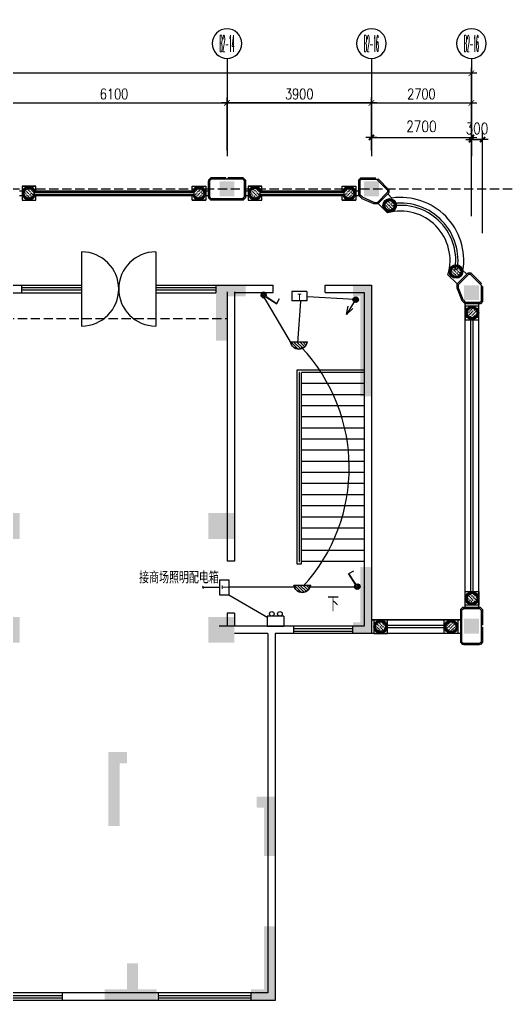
# Model space of a CAD drawing. Extents: x 3476 to 122276, y -94307 to -10307.
# Drawn here: x 89398 to 102569, y -79892 to -53423 of the extents above; entities that cross this region are included whole.
import ezdxf
from ezdxf.enums import TextEntityAlignment as Align

# ---------------------------------------------------------------- set-up
doc = ezdxf.new("R2010")
doc.units = 0
doc.header["$LTSCALE"] = 1000
doc.header["$MEASUREMENT"] = 0
doc.linetypes.add('DASH', pattern=[0.35, 0.25, -0.1])
doc.layers.get('0').update_dxf_attribs({"linetype": 'CONTINUOUS'})
doc.layers.get('DEFPOINTS').update_dxf_attribs({"linetype": 'CONTINUOUS'})
for name, color, linetype in [('1', 4, 'CONTINUOUS'), ('AXIS', 7, 'CONTINUOUS'), ('AXIS_TEXT', 7, 'CONTINUOUS'), ('COLUMN', 252, 'CONTINUOUS'), ('DJ', 4, 'CONTINUOUS'), ('KT', 7, 'CONTINUOUS'), ('STAIR', 7, 'CONTINUOUS'), ('WALL', 7, 'CONTINUOUS'), ('WINDOW', 7, 'CONTINUOUS'), ('WIRE', 1, 'CONTINUOUS'), ('文字', 7, 'CONTINUOUS'), ('柱', 252, 'CONTINUOUS')]:
    doc.layers.add(name, color=color, linetype=linetype)
doc.styles.add('COMPLEX', font='COMPLEX.shx', dxfattribs={"width": 0.8})
doc.styles.add('DIM_FONT', font='romanc.shx', dxfattribs={"width": 0.8})
doc.styles.add('HZ', font='SIMPLEX.shx', dxfattribs={"width": 0.75, "bigfont": 'hztxt.shx'})
doc.styles.add('HZTXT', font='txt.shx', dxfattribs={"width": 0.5, "bigfont": 'hztxt.shx'})
doc.dimstyles.new('NORMAL', dxfattribs={"dimtxt": 300, "dimasz": 1, "dimexe": 250, "dimexo": 300, "dimgap": 150, "dimtad": 1, "dimdec": 0, "dimdsep": 46, "dimtxsty": 'DIM_FONT', "dimblk": '_DIMX', "dimblk1": 'ARCHTICK', "dimblk2": 'ARCHTICK', "dimcen": 0.09, "dimdle": 200, "dimclrt": 7, "dimadec": 0, "dimazin": 0, "dimtfac": 1, "dimtdec": 0, "dimtix": 1, "dimtmove": 2, "dimatfit": 3, "dimldrblk": '_DIMX', "dimfxl": 0, "dimtolj": 1, "dimtzin": 0, "dimarcsym": 0})
doc.dimstyles.new('S100', dxfattribs={"dimtxt": 280, "dimasz": 150, "dimexe": 150, "dimexo": 150, "dimgap": 100, "dimtad": 1, "dimdec": 0, "dimzin": 0, "dimdsep": 46, "dimtxsty": 'DIM_FONT', "dimblk": '_DIMX', "dimblk1": 'ARCHTICK', "dimblk2": 'ARCHTICK', "dimsah": 1, "dimcen": 0.09, "dimdle": 150, "dimclrt": 7, "dimadec": 0, "dimazin": 0, "dimtfac": 1, "dimtdec": 0, "dimtix": 1, "dimtmove": 2, "dimatfit": 3, "dimldrblk": 'ARCHTICK', "dimfxl": 0, "dimtolj": 1, "dimtzin": 0, "dimarcsym": 0})

# ---------------------------------------------------------------- blocks, each defined once
blk = doc.blocks.new('_FZH')
blk.add_solid([(-0.5, -0.5), (0.5, -0.5), (-0.5, 0.5), (0.5, 0.5)])
blk = doc.blocks.new('_AXISO')
blk.add_circle((0, 0), 0.5)
at = {"layer": 'AXIS_TEXT', "style": 'COMPLEX', "width": 1.041667}
blk.add_attdef('A', text='', height=0.56, dxfattribs=at).set_placement((-0.25, -0.28), (0.25, -0.28), align=Align.FIT)
blk = doc.blocks.new('_ARCHTICK')
at = {"color": 0, "linetype": 'ByBlock', "const_width": 0.15}
blk.add_lwpolyline([(-0.5, -0.5), (0.5, 0.5)], dxfattribs=at)
blk = doc.blocks.new('*D854')
at = {"color": 0, "linetype": 'ByBlock'}
for p, q in [((63798, -76997), (63798, -74760)), ((101598, -76997), (101598, -74760)), ((101748, -74910), (63648, -74910))]:
    blk.add_line(p, q, dxfattribs=at)
at = {"layer": 'DEFPOINTS', "color": 0, "linetype": 'ByBlock'}
for p in [(63798, -74910), (63798, -77147), (101598, -77147)]:
    blk.add_point(p, dxfattribs=at)
at = {"color": 0, "linetype": 'ByBlock', "xscale": 150, "yscale": 150, "zscale": 150, "rotation": 180}
blk.add_blockref('_ARCHTICK', (63798, -74910), dxfattribs=at)
at = {"color": 0, "linetype": 'ByBlock', "xscale": 150, "yscale": 150, "zscale": 150}
blk.add_blockref('_ARCHTICK', (101598, -74910), dxfattribs=at)
at = {"color": 7, "linetype": 'ByBlock', "insert": (82698, -74670), "char_height": 280, "attachment_point": 5, "style": 'DIM_FONT'}
blk.add_mtext('\\A1;37800', dxfattribs=at)
blk = doc.blocks.new('_DIMX')
blk.add_line((-150, 0), (150, 0))
at = {"const_width": 50}
blk.add_lwpolyline([(-70, -70), (70, 70)], dxfattribs=at)
blk = doc.blocks.new('*D858')
at = {"color": 0, "linetype": 'ByBlock'}
for p, q in [((94998, -76997), (94998, -75560)), ((98898, -76997), (98898, -75560)), ((99048, -75710), (94848, -75710))]:
    blk.add_line(p, q, dxfattribs=at)
at = {"layer": 'DEFPOINTS', "color": 0, "linetype": 'ByBlock'}
for p in [(94998, -75710), (94998, -77147), (98898, -77147)]:
    blk.add_point(p, dxfattribs=at)
at = {"color": 0, "linetype": 'ByBlock', "xscale": 150, "yscale": 150, "zscale": 150}
for p, rotation in [((94998, -75710), 180.0000000000052), ((98898, -75710), 5.115907697472721e-12)]:
    blk.add_blockref('_ARCHTICK', p, dxfattribs=dict(at, rotation=rotation))
at = {"color": 7, "linetype": 'ByBlock', "insert": (96948, -75470), "char_height": 280, "attachment_point": 5, "style": 'DIM_FONT'}
blk.add_mtext('\\A1;3900', dxfattribs=at)
blk = doc.blocks.new('*D859')
at = {"color": 0, "linetype": 'ByBlock'}
for p, q in [((94998, -76997), (94998, -75560)), ((98898, -76997), (98898, -75560)), ((94848, -75710), (99048, -75710))]:
    blk.add_line(p, q, dxfattribs=at)
at = {"layer": 'DEFPOINTS', "color": 0, "linetype": 'ByBlock'}
for p in [(98898, -75710), (94998, -77147), (98898, -77147)]:
    blk.add_point(p, dxfattribs=at)
at = {"color": 0, "linetype": 'ByBlock', "xscale": 150, "yscale": 150, "zscale": 150, "rotation": 180}
blk.add_blockref('_ARCHTICK', (94998, -75710), dxfattribs=at)
at = {"color": 0, "linetype": 'ByBlock', "xscale": 150, "yscale": 150, "zscale": 150}
blk.add_blockref('_ARCHTICK', (98898, -75710), dxfattribs=at)
at = {"color": 7, "linetype": 'ByBlock', "insert": (96948, -75470), "char_height": 280, "attachment_point": 5, "style": 'DIM_FONT'}
blk.add_mtext('\\A1;3900', dxfattribs=at)
blk = doc.blocks.new('*D861')
at = {"color": 0, "linetype": 'ByBlock'}
for p, q in [((88898, -76997), (88898, -75560)), ((94998, -76997), (94998, -75560)), ((88748, -75710), (95148, -75710))]:
    blk.add_line(p, q, dxfattribs=at)
at = {"layer": 'DEFPOINTS', "color": 0, "linetype": 'ByBlock'}
for p in [(94998, -75710), (88898, -77147), (94998, -77147)]:
    blk.add_point(p, dxfattribs=at)
at = {"color": 0, "linetype": 'ByBlock', "xscale": 150, "yscale": 150, "zscale": 150, "rotation": 180}
blk.add_blockref('_ARCHTICK', (88898, -75710), dxfattribs=at)
at = {"color": 0, "linetype": 'ByBlock', "xscale": 150, "yscale": 150, "zscale": 150}
blk.add_blockref('_ARCHTICK', (94998, -75710), dxfattribs=at)
at = {"color": 7, "linetype": 'ByBlock', "insert": (91948, -75470), "char_height": 280, "attachment_point": 5, "style": 'DIM_FONT'}
blk.add_mtext('\\A1;6100', dxfattribs=at)
blk = doc.blocks.new('*D876')
at = {"color": 0, "linetype": 'ByBlock'}
for p, q in [((98898, -76997), (98898, -75560)), ((101598, -76997), (101598, -75560)), ((98748, -75710), (101748, -75710))]:
    blk.add_line(p, q, dxfattribs=at)
at = {"layer": 'DEFPOINTS', "color": 0, "linetype": 'ByBlock'}
for p in [(101598, -75710), (98898, -77147), (101598, -77147)]:
    blk.add_point(p, dxfattribs=at)
at = {"color": 0, "linetype": 'ByBlock', "xscale": 150, "yscale": 150, "zscale": 150, "rotation": 180}
blk.add_blockref('_ARCHTICK', (98898, -75710), dxfattribs=at)
at = {"color": 0, "linetype": 'ByBlock', "xscale": 150, "yscale": 150, "zscale": 150}
blk.add_blockref('_ARCHTICK', (101598, -75710), dxfattribs=at)
at = {"color": 7, "linetype": 'ByBlock', "insert": (100248, -75470), "char_height": 280, "attachment_point": 5, "style": 'DIM_FONT'}
blk.add_mtext('\\A1;2700', dxfattribs=at)
blk = doc.blocks.new('M_B0OPK')
for p, q in [((-0.5, 0.5), (0.5, 0.5)), ((0.5, 0.167), (-0.5, 0.167)), ((0.5, -0.167), (-0.5, -0.167)), ((-0.5, -0.5), (0.5, -0.5))]:
    blk.add_line(p, q)
blk = doc.blocks.new('*D893')
at = {"color": 0, "linetype": 'ByBlock'}
for p, q in [((101598, -79977), (101598, -77658)), ((101898, -80435), (101898, -77658)), ((101597, -77908), (101596, -77908)), ((101598, -77908), (101898, -77908)), ((101899, -77908), (101900, -77908))]:
    blk.add_line(p, q, dxfattribs=at)
at = {"layer": 'DEFPOINTS', "color": 0, "linetype": 'ByBlock'}
for p in [(101898, -77908), (101598, -80277), (101898, -80735)]:
    blk.add_point(p, dxfattribs=at)
at = {"color": 0, "linetype": 'ByBlock'}
blk.add_blockref('_DIMX', (101598, -77908), dxfattribs=at)
at = {"color": 0, "linetype": 'ByBlock', "rotation": 180}
blk.add_blockref('_DIMX', (101898, -77908), dxfattribs=at)
at = {"color": 7, "linetype": 'ByBlock', "insert": (101748, -77608), "char_height": 300, "attachment_point": 5, "style": 'DIM_FONT'}
blk.add_mtext('\\A1;300', dxfattribs=at)
blk = doc.blocks.new('*D894')
at = {"color": 0, "linetype": 'ByBlock'}
for p, q in [((98898, -77807), (98898, -77601)), ((101598, -78026), (101598, -77601)), ((98899, -77851), (101597, -77851))]:
    blk.add_line(p, q, dxfattribs=at)
at = {"layer": 'DEFPOINTS', "color": 0, "linetype": 'ByBlock'}
for p in [(101598, -77851), (98898, -78107), (101598, -78326)]:
    blk.add_point(p, dxfattribs=at)
at = {"color": 0, "linetype": 'ByBlock', "rotation": 180}
blk.add_blockref('_DIMX', (98898, -77851), dxfattribs=at)
at = {"color": 0, "linetype": 'ByBlock'}
blk.add_blockref('_DIMX', (101598, -77851), dxfattribs=at)
at = {"color": 7, "linetype": 'ByBlock', "insert": (100248, -77551), "char_height": 300, "attachment_point": 5, "style": 'DIM_FONT'}
blk.add_mtext('\\A1;2700', dxfattribs=at)
blk = doc.blocks.new('A$C6A941900')
at = {"layer": 'DJ'}
for p, q in [((749, 468), (0, 468)), ((0, 468), (0, 0)), ((749, 468), (749, 0)), ((749, 0), (0, 0))]:
    blk.add_line(p, q, dxfattribs=at)
at = {"layer": 'DJ', "style": 'HZ'}
blk.add_text('T', height=300, dxfattribs=at).set_placement((282, 38))
blk = doc.blocks.new('A$C31044D78')
at = {"layer": 'WIRE', "xscale": 0.5355, "yscale": 0.5355, "zscale": 0.5355}
blk.add_blockref('A$C6A941900', (0, 0), dxfattribs=at)
blk = doc.blocks.new('*X707')
at = {"color": 0}
for p, q in [((-273, -61), (-246, -34)), ((-244, -138), (-140, -34)), ((-198, -198), (-34, -34)), ((-138, -244), (71, -35)), ((-61, -273), (177, -35)), ((41, -277), (283, -36))]:
    blk.add_line(p, q, dxfattribs=at)
blk = doc.blocks.new('K2211')
for p, q in [((-2.94, -0.33), (2.94, -0.35)), ((-2.94, -0.43), (2.94, -0.45))]:
    blk.add_line(p, q)
for radius, start, end in [(2.96, 186.3827, 353.1593), (2.86, 186.615, 352.9271)]:
    blk.add_arc((0, 0), radius, start, end)
at = {"xscale": 0.0098684210526315, "yscale": 0.0098684210526315, "zscale": 0.0098684210526315}
blk.add_blockref('*X707', (0, 0), dxfattribs=at)
blk = doc.blocks.new('吸顶灯')
at = {"layer": 'DJ', "xscale": -76.03200000000001, "yscale": 76.03200000000001, "zscale": 76.03200000000001}
blk.add_blockref('K2211', (-109, 374), dxfattribs=at)
blk = doc.blocks.new('*X715')
at = {"color": 0}
for p, q in [((-100, 254), (-4, 350)), ((-85, 198), (52, 335)), ((-49, 163), (87, 299)), ((9, 150), (100, 241))]:
    blk.add_line(p, q, dxfattribs=at)
blk = doc.blocks.new('K2361')
for p, q in [((0.63, 1.76), (3.86, 4.99)), ((0.7, 1.68), (3.94, 4.92)), ((3.94, 4.92), (5.24, 3.43))]:
    blk.add_line(p, q)
blk.add_circle((0, 0.99), 0.987)
at = {"xscale": 0.0098684210526315, "yscale": 0.0098684210526315, "zscale": 0.0098684210526315}
blk.add_blockref('*X715', (0, -1.48), dxfattribs=at)
blk = doc.blocks.new('单极开关')
at = {"layer": 'DJ', "xscale": -76.142592, "yscale": 76.142592, "zscale": 76.142592, "rotation": 180.0000000000094}
blk.add_blockref('K2361', (-170, 90), dxfattribs=at)
blk = doc.blocks.new('应急灯')
at = {"layer": 'DJ'}
for p, q in [((-42, 627), (-42, 178)), ((-42, 627), (238, 627)), ((238, 627), (238, 178)), ((-42, 178), (238, 178))]:
    blk.add_line(p, q, dxfattribs=at)
for centre in [(-103, 524), (-103, 304)]:
    blk.add_circle(centre, 61.2, dxfattribs=at)

msp = doc.modelspace()

# ---------------------------------------------------------------- hatches: boundary and pattern name
h = msp.add_hatch()
h.set_pattern_fill('天然石材', color=256, scale=244.712991, angle=180, style=0)
h.set_pattern_definition([(315, (153026.16, -59424.4), (-432.5955, -432.5955), []), (315, (153069.42, -59424.41), (-43.259554, -43.259554), [30.589124, -15.29456])])
h.paths.add_polyline_path([(89788.1, -58107.3, 1), (89518.1, -58107.3, 1)])
h = msp.add_hatch()
h.set_pattern_fill('天然石材', color=256, scale=244.712991, angle=180, style=0)
h.set_pattern_definition([(225, (30870.3, -59424.4), (432.5955, -432.5955), []), (225, (30827.02, -59424.41), (43.259554, -43.259554), [30.589124, -15.29456])])
h.paths.add_polyline_path([(94378.3, -58107.3, 1), (94108.3, -58107.3, 1)])
h = msp.add_hatch()
h.set_pattern_fill('天然石材', color=256, scale=244.712991, angle=180, style=0)
h.set_pattern_definition([(315, (159126.3, -59424.4), (-432.5955, -432.5955), []), (315, (159169.567, -59424.41), (-43.259554, -43.259554), [30.589124, -15.29456])])
h.paths.add_polyline_path([(95888.3, -58107.3, 1), (95618.3, -58107.3, 1)])
h = msp.add_hatch()
h.set_pattern_fill('天然石材', color=256, scale=244.712991, angle=180, style=0)
h.set_pattern_definition([(225, (34920.3, -59424.4), (432.5955, -432.5955), []), (225, (34877.02, -59424.41), (43.259554, -43.259554), [30.589124, -15.29456])])
h.paths.add_polyline_path([(98428.3, -58107.3, 1), (98158.3, -58107.3, 1)])
h = msp.add_hatch()
h.set_pattern_fill('天然石材', color=256, scale=244.712991, angle=180, style=0)
h.set_pattern_definition([(315, (162762.27, -59752.85), (-432.5955, -432.5955), []), (315, (162805.53, -59752.85), (-43.259554, -43.259554), [30.589124, -15.29456])])
h.paths.add_polyline_path([(99524.2, -58435.7, 1), (99254.2, -58435.7, 1)])
h = msp.add_hatch()
h.set_pattern_fill('天然石材', color=256, scale=244.712991, angle=180, style=0)
h.set_pattern_definition([(315, (164555.6, -61538.9), (-432.5955, -432.5955), []), (315, (164598.87, -61538.875), (-43.259554, -43.259554), [30.589124, -15.29456])])
h.paths.add_polyline_path([(101317.6, -60221.8, 1), (101047.6, -60221.8, 1)])
h = msp.add_hatch()
h.set_pattern_fill('天然石材', color=256, scale=244.712991, angle=90, style=0)
h.set_pattern_definition([(225, (100295.75, -124711.6), (-432.5955, 432.5955), []), (225, (100295.75, -124754.855), (-43.259554, 43.259554), [30.589124, -15.29456])])
h.paths.add_polyline_path([(101747.9, -61338.6, 1), (101477.9, -61338.6, 1)])
h = msp.add_hatch()
h.set_pattern_fill('天然石材', color=256, scale=244.712991, angle=90, style=0)
h.set_pattern_definition([(135, (100296.04, -5667.4), (-432.5955, -432.5955), []), (135, (100296.04, -5624.13), (-43.259554, -43.259554), [30.589124, -15.29456])])
h.paths.add_polyline_path([(101478.2, -69040.4, 1), (101748.2, -69040.4, 1)])
h = msp.add_hatch()
h.set_pattern_fill('天然石材', color=256, scale=244.712991, angle=180, style=0)
h.set_pattern_definition([(315, (162518, -71124.5), (-432.5955, -432.5955), []), (315, (162561.28, -71124.48), (-43.259554, -43.259554), [30.589124, -15.29456])])
h.paths.add_polyline_path([(99280, -69807.4, 1), (99010, -69807.4, 1)])
h = msp.add_hatch()
h.set_pattern_fill('天然石材', color=256, scale=244.712991, angle=180, style=0)
h.set_pattern_definition([(225, (37676.77, -71124.5), (432.5955, -432.5955), []), (225, (37633.51, -71124.52), (43.259554, -43.259554), [30.589124, -15.29456])])
h.paths.add_polyline_path([(101184.8, -69807.4, 1), (100914.8, -69807.4, 1)])
at = {"layer": '柱'}
h = msp.add_hatch(color=256, dxfattribs=at)
h.paths.add_polyline_path([(79798.2, -66192.3), (80098.2, -66192.3), (80098.2, -67192.3), (78798.2, -67192.3), (78798.2, -66892.3), (79798.2, -66892.3)])
h.paths.add_polyline_path([(64298.2, -60592.3), (63798.2, -60592.3), (63798.2, -63592.3), (64098.2, -63592.3), (64098.2, -60892.3), (64298.2, -60892.3)])
h.paths.add_polyline_path([(63798.2, -68192.3), (64098.2, -68192.3), (64098.2, -69692.3), (64298.2, -69692.3), (64298.2, -69992.3), (63798.2, -69992.3)])
h.paths.add_polyline_path([(70398.2, -73192.3), (70898.2, -73192.3), (70898.2, -75182.3), (70598.2, -75182.3), (70598.2, -73492.3), (70398.2, -73492.3)])
h.paths.add_polyline_path([(66398.2, -77892.3), (66698.2, -77892.3), (66698.2, -79592.3), (67048.2, -79592.3), (67048.2, -79892.3), (66398.2, -79892.3)])
h.paths.add_polyline_path([(66898.2, -74392.3), (66398.2, -74392.3), (66398.2, -75992.3), (66698.2, -75992.3), (66698.2, -74692.3), (66898.2, -74692.3)])
h.paths.add_polyline_path([(69598.2, -79592.3), (69598.2, -79892.3), (70998.2, -79892.3), (70998.2, -79592.3), (70398.2, -79592.3), (70398.2, -78892.3), (70098.2, -78892.3), (70098.2, -79592.3)])
h.paths.add_polyline_path([(75498.2, -78792.3), (75798.2, -78792.3), (75798.2, -80392.3), (75498.2, -80392.3)])
h.paths.add_polyline_path([(67498.2, -67442.3), (68198.2, -67442.3), (68198.2, -66742.3), (67498.2, -66742.3)])
h.paths.add_polyline_path([(67498.2, -70242.3), (68198.2, -70242.3), (68198.2, -69542.3), (67498.2, -69542.3)])
h.paths.add_polyline_path([(67198.2, -60592.3), (67998.2, -60592.3), (67998.2, -61892.3), (67998.2, -62092.3), (67698.2, -62092.3), (67698.2, -60892.3), (67198.2, -60892.3)])
h.paths.add_polyline_path([(75798.2, -73192.3), (75798.2, -73492.3), (73798.2, -73492.3), (73798.2, -73192.3)])
h.paths.add_polyline_path([(73298.2, -70242.3), (73998.2, -70242.3), (73998.2, -69542.3), (73298.2, -69542.3)])
h.paths.add_polyline_path([(73298.2, -67442.3), (73998.2, -67442.3), (73998.2, -66742.3), (73298.2, -66742.3)])
h.paths.add_polyline_path([(78898.2, -71592.3), (78898.2, -71292.3), (78098.2, -71292.3), (78098.2, -73892.3), (78998.2, -73892.3), (78998.2, -73592.3), (78398.2, -73592.3), (78398.2, -71592.3)])
h.paths.add_polyline_path([(78398.2, -71592.3), (78398.2, -73592.3)], flags=16)
h.paths.add_polyline_path([(73598.2, -63192.3), (73898.2, -63192.3), (73898.2, -60592.3), (73598.2, -60592.3)])
h.paths.add_polyline_path([(95498.2, -60592.3), (94698.2, -60592.3), (94698.2, -61892.3), (94698.2, -62092.3), (94998.2, -62092.3), (94998.2, -60892.3), (95498.2, -60892.3)])
h.paths.add_polyline_path([(95198.2, -67442.3), (94498.2, -67442.3), (94498.2, -66742.3), (95198.2, -66742.3)])
h.paths.add_polyline_path([(95198.2, -70242.3), (94498.2, -70242.3), (94498.2, -69542.3), (95198.2, -69542.3)])
h.paths.add_polyline_path([(92298.2, -73192.3), (91798.2, -73192.3), (91798.2, -75182.3), (92098.2, -75182.3), (92098.2, -73492.3), (92298.2, -73492.3)])
h.paths.add_polyline_path([(87198.2, -78792.3), (86898.2, -78792.3), (86898.2, -80392.3), (87198.2, -80392.3)])
h.paths.add_polyline_path([(82898.2, -78392.3), (82598.2, -78392.3), (82598.2, -80392.3), (82898.2, -80392.3)])
h.paths.add_polyline_path([(79798.2, -78392.3), (80098.2, -78392.3), (80098.2, -80392.3), (79798.2, -80392.3)])
h.paths.add_polyline_path([(93098.2, -79592.3), (93098.2, -79892.3), (91698.2, -79892.3), (91698.2, -79592.3), (92298.2, -79592.3), (92298.2, -78892.3), (92598.2, -78892.3), (92598.2, -79592.3)])
h.paths.add_polyline_path([(86898.2, -73192.3), (86898.2, -73492.3), (88898.2, -73492.3), (88898.2, -73192.3)])
h.paths.add_polyline_path([(82898.2, -66192.3), (82598.2, -66192.3), (82598.2, -67192.3), (83898.2, -67192.3), (83898.2, -66892.3), (82898.2, -66892.3)])
h.paths.add_polyline_path([(79998.2, -71592.3), (79998.2, -71292.3), (80798.2, -71292.3), (80798.2, -73892.3), (79898.2, -73892.3), (79898.2, -73592.3), (80498.2, -73592.3), (80498.2, -71592.3)])
h.paths.add_polyline_path([(82698.2, -71592.3), (82698.2, -71292.3), (81898.2, -71292.3), (81898.2, -73892.3), (82798.2, -73892.3), (82798.2, -73592.3), (82198.2, -73592.3), (82198.2, -71592.3)])
h.paths.add_polyline_path([(84298.2, -71592.3), (84298.2, -73592.3)], flags=16)
h.paths.add_polyline_path([(83798.2, -71592.3), (83798.2, -71292.3), (84598.2, -71292.3), (84598.2, -73892.3), (83698.2, -73892.3), (83698.2, -73592.3), (84298.2, -73592.3), (84298.2, -71592.3)])
h.paths.add_polyline_path([(79798.2, -62592.3), (80098.2, -62592.3), (80098.2, -60592.3), (79798.2, -60592.3)])
h.paths.add_polyline_path([(82898.2, -62592.3), (82598.2, -62592.3), (82598.2, -60592.3), (82898.2, -60592.3)])
h.paths.add_polyline_path([(89398.2, -70242.3), (88698.2, -70242.3), (88698.2, -69542.3), (89398.2, -69542.3)])
h.paths.add_polyline_path([(89398.2, -67442.3), (88698.2, -67442.3), (88698.2, -66742.3), (89398.2, -66742.3)])
h.paths.add_polyline_path([(89098.2, -63192.3), (88798.2, -63192.3), (88798.2, -60592.3), (89098.2, -60592.3)])
h.paths.add_polyline_path([(96298.2, -77892.3), (95998.2, -77892.3), (95998.2, -79592.3), (95648.2, -79592.3), (95648.2, -79892.3), (96298.2, -79892.3)])
h.paths.add_polyline_path([(95798.2, -74392.3), (96298.2, -74392.3), (96298.2, -75992.3), (95998.2, -75992.3), (95998.2, -74692.3), (95798.2, -74692.3)])
h.paths.add_polyline_path([(98398.2, -60592.3), (98898.2, -60592.3), (98898.2, -63592.3), (98598.2, -63592.3), (98598.2, -60892.3), (98398.2, -60892.3)])
h.paths.add_polyline_path([(98898.2, -68192.3), (98598.2, -68192.3), (98598.2, -69692.3), (98398.2, -69692.3), (98398.2, -69992.3), (98898.2, -69992.3)])
edge = h.paths.add_edge_path()
edge.add_line((61332.4, -60592.3), (99929, -60592.3))
edge = h.paths.add_edge_path()
edge.add_line((98898.2, -82697.2), (98898.2, -56401.3))

# ---------------------------------------------------------------- linework, layer by layer
for p, q in [((89468.2, -57922.4), (89838, -57922.4)), ((94058.4, -57922.4), (94428.2, -57922.4)), ((95568.4, -57922.4), (95938.2, -57922.4)), ((98108.4, -57922.4), (98478.2, -57922.4)), ((99342.2, -58128.8), (99451.2, -58237.8)), ((89468.2, -58292.2), (89838, -58292.2)), ((94058.4, -58292.2), (94428.2, -58292.2)), ((95568.4, -58292.2), (95938.2, -58292.2)), ((98108.4, -58292.2), (98478.2, -58292.2)), ((99081.3, -58389.7), (99331.5, -58639.8)), ((91073.2, -59692.5), (91073.2, -61692.5)), ((93073.2, -59692.5), (93073.2, -61692.5)), ((101201.9, -60546.5), (100963.6, -60308.2)), ((101369, -60191.9), (101462.7, -60285.7)), ((93073.2, -60592.3), (96248.2, -60592.3)), ((94698.2, -60659.1), (93073.2, -60659.1)), ((94698.2, -60725.9), (93073.2, -60725.9)), ((93073.2, -60792.7), (94698.2, -60792.7)), ((101428.2, -69292.3), (101427.9, -61091.8)), ((101798.1, -69287.5), (101797.8, -61091.5)), ((98398.2, -69792.3), (96798.2, -69792.3)), ((96798.2, -69859), (98398.2, -69859)), ((101298.2, -69622.5), (98897.9, -69622.4)), ((101298.2, -69622.3), (98898.2, -69622.3)), ((98898.2, -69622.3), (101298.2, -69622.3)), ((96798.2, -69925.7), (98398.2, -69925.7)), ((98398.2, -69992.3), (96798.2, -69992.3)), ((101298.2, -69992.3), (98898.2, -69992.3)), ((101298.2, -69992.3), (98898.2, -69992.3)), ((90548.2, -79692.3), (88048.2, -79692.3)), ((88048.2, -79759), (90548.2, -79759)), ((88048.2, -79825.7), (90548.2, -79825.7)), ((90548.2, -79892.3), (88048.2, -79892.3)), ((95648.2, -79692.3), (93148.2, -79692.3)), ((93148.2, -79759), (95648.2, -79759)), ((93148.2, -79825.7), (95648.2, -79825.7)), ((95648.2, -79892.3), (93148.2, -79892.3))]:
    msp.add_line(p, q)
for points in [[(89838, -58077.4), (89838, -57922.4), (89468.2, -57922.4), (89468.2, -58292.2), (89838, -58292.2), (89838, -58137.4)], [(94058.4, -58077.4), (94058.4, -57922.4), (94428.2, -57922.4), (94428.2, -58292.2), (94058.4, -58292.2), (94058.4, -58137.4)], [(95938.2, -58077.4), (95938.2, -57922.4), (95568.4, -57922.4), (95568.4, -58292.2), (95938.2, -58292.2), (95938.2, -58137.4)], [(98108.4, -58077.4), (98108.4, -57922.4), (98478.2, -57922.4), (98478.2, -58292.2), (98108.4, -58292.2), (98108.4, -58137.4)]]:
    msp.add_lwpolyline(points)
for points in [[(101797.8, -61153.7), (101427.9, -61153.7), (101427.9, -61523.5), (101797.8, -61523.5)], [(101798.1, -69225.3), (101428.2, -69225.3), (101428.2, -68855.5), (101798.1, -68855.5)], [(98960.1, -69622.4), (98960.1, -69992.3), (99329.9, -69992.3), (99329.9, -69622.4)], [(101234.7, -69622.5), (101234.7, -69992.3), (100864.9, -69992.3), (100864.9, -69622.5)]]:
    msp.add_lwpolyline(points, close=True)
for centre, radius in [((89653.1, -58107.3), 135), ((94243.3, -58107.3), 135), ((95753.3, -58107.3), 135), ((98293.3, -58107.3), 135), ((99389.2, -58435.7), 181.5), ((99389.2, -58435.7), 165.2), ((99389.2, -58435.7), 160.2), ((99389.2, -58435.7), 144.8), ((99389.2, -58435.7), 135), ((101182.6, -60221.8), 181.5), ((101182.6, -60221.8), 165.2), ((101182.6, -60221.8), 160.2), ((101182.6, -60221.8), 144.8), ((101182.6, -60221.8), 135), ((101612.9, -61338.6), 180.2), ((101612.9, -61338.6), 165.2), ((101612.9, -61338.6), 160.2), ((101612.9, -61338.6), 144.8), ((101612.9, -61338.6), 135), ((101613.2, -69040.4), 180.2), ((101613.2, -69040.4), 165.2), ((101613.2, -69040.4), 160.2), ((101613.2, -69040.4), 144.8), ((101613.2, -69040.4), 135), ((99145, -69807.4), 180.2), ((99145, -69807.4), 165.2), ((99145, -69807.4), 160.2), ((99145, -69807.4), 144.8), ((99145, -69807.4), 135), ((101049.8, -69807.4), 180.2), ((101049.8, -69807.4), 165.2), ((101049.8, -69807.4), 160.2), ((101049.8, -69807.4), 144.8), ((101049.8, -69807.4), 135)]:
    msp.add_circle(centre, radius)
for centre, radius, start, end in [((89653.1, -58107.3), 180.2, 9.56143, 350.39278), ((89653.1, -58107.3), 165.2, 10.43901, 349.5109), ((89653.1, -58107.3), 160.2, 10.76869, 349.1796), ((89653.1, -58107.3), 144.8, 11.92953, 348.01304), ((94243.3, -58107.3), 180.2, 189.60722, 170.43857), ((94243.3, -58107.3), 165.2, 190.4891, 169.56099), ((94243.3, -58107.3), 160.2, 190.8204, 169.23131), ((94243.3, -58107.3), 144.8, 191.98696, 168.07047), ((95753.3, -58107.3), 180.2, 9.56143, 350.39278), ((95753.3, -58107.3), 165.2, 10.43901, 349.5109), ((95753.3, -58107.3), 160.2, 10.76869, 349.1796), ((95753.3, -58107.3), 144.8, 11.92953, 348.01304), ((98293.3, -58107.3), 180.2, 189.60722, 170.43857), ((98293.3, -58107.3), 165.2, 190.4891, 169.56099), ((98293.3, -58107.3), 160.2, 190.8204, 169.23131), ((98293.3, -58107.3), 144.8, 191.98696, 168.07047), ((99687.7, -59923.9), 1702.6, 350.94165, 97.98306), ((99687.7, -59923.9), 1332.6, 343.23469, 105.50391), ((91073.2, -60692.5), 1000, 270, 90), ((93073.2, -60692.5), 1000, 90, 270)]:
    msp.add_arc(centre, radius, start, end)
at = {"layer": 'AXIS'}
for p, q in [((94998.2, -54470.8), (94998.2, -57108.8)), ((98898.2, -54470.8), (98898.2, -57108.8)), ((101598.2, -54470.8), (101598.2, -57108.8))]:
    msp.add_line(p, q, dxfattribs=at)
at = {"layer": 'DJ'}
for p, q in [((98439, -61023.8), (98227.6, -61380.9)), ((98227.6, -61380.9), (98267.4, -61155.9)), ((98227.6, -61380.9), (98399.8, -61222.1))]:
    msp.add_line(p, q, dxfattribs=at)
at = {"layer": 'DJ', "const_width": 74.6}
msp.add_lwpolyline([(98434.1, -60979, 1), (98508.7, -60979, 1)], format="xyb", close=True, dxfattribs=at)
at = {"layer": 'DJ'}
msp.add_circle((98473.8, -60981.5), 74.6, dxfattribs=at)
at = {"layer": 'KT', "linetype": 'DASH'}
msp.add_line((63798.2, -61492.3), (94998.2, -61492.3), dxfattribs=at)
at = {"layer": 'STAIR'}
for p, q in [((98698.2, -62886.8), (96883.2, -62886.8)), ((96883.2, -62886.8), (96883.2, -65946.8)), ((96953.2, -62946.8), (96943.2, -62946.8)), ((96943.2, -62946.8), (96943.2, -68046.8)), ((96953.2, -68046.8), (96953.2, -62946.8)), ((98698.2, -62946.8), (97013.2, -62946.8)), ((97013.2, -68106.8), (97013.2, -62946.8)), ((98698.2, -63246.8), (97013.2, -63246.8)), ((98698.2, -63546.8), (97013.2, -63546.8)), ((98698.2, -63846.8), (97013.2, -63846.8)), ((98698.2, -64146.8), (97013.2, -64146.8)), ((98698.2, -64446.8), (97013.2, -64446.8)), ((98698.2, -64746.8), (97013.2, -64746.8)), ((98698.2, -65046.8), (97013.2, -65046.8)), ((98698.2, -65346.8), (97013.2, -65346.8)), ((98698.2, -65646.8), (97013.2, -65646.8)), ((96883.2, -65946.8), (96883.2, -68106.8)), ((98698.2, -65946.8), (97013.2, -65946.8)), ((98698.2, -66246.8), (97013.2, -66246.8)), ((98698.2, -66546.8), (97013.2, -66546.8)), ((98698.2, -66846.8), (97013.2, -66846.8)), ((98698.2, -67146.8), (97013.2, -67146.8)), ((98698.2, -67446.8), (97013.2, -67446.8)), ((98698.2, -67746.8), (97013.2, -67746.8)), ((96883.2, -68106.8), (97013.2, -68106.8)), ((96943.2, -68046.8), (96953.2, -68046.8)), ((98698.2, -68046.8), (97013.2, -68046.8))]:
    msp.add_line(p, q, dxfattribs=at)
at = {"layer": 'WALL'}
for p, q in [((94558.2, -57692.3), (94498.2, -57752.3)), ((94968.2, -57692.3), (94558.2, -57692.3)), ((94968.2, -57727.3), (94968.2, -57692.3)), ((95028.2, -57727.3), (95028.2, -57692.3)), ((95438.2, -57692.3), (95028.2, -57692.3)), ((95438.2, -57692.3), (95498.2, -57752.3)), ((98608.2, -57692.3), (98548.2, -57752.3)), ((98608.2, -57692.3), (99004.6, -57692.3)), ((99004.6, -57727.3), (99004.6, -57692.3)), ((94498.2, -57752.3), (94498.2, -58232.3)), ((94498.2, -58202.3), (94498.2, -57782.3)), ((94572.7, -57727.3), (94533.2, -57766.8)), ((94533.2, -58217.8), (94533.2, -57766.8)), ((94968.2, -57727.3), (94572.7, -57727.3)), ((95423.7, -57727.3), (94968.2, -57727.3)), ((95423.7, -57727.3), (95463.2, -57766.8)), ((95463.2, -57766.8), (95463.2, -58217.8)), ((95498.2, -57752.3), (95498.2, -58232.3)), ((98548.2, -57752.3), (98548.2, -58162.6)), ((98622.7, -57727.3), (98583.2, -57766.8)), ((98583.2, -57766.8), (98583.2, -58148.1)), ((98622.7, -57727.3), (99034.6, -57727.3)), ((99034.6, -57727.3), (99335.4, -58028.2)), ((99080.5, -57723.8), (99055.8, -57748.5)), ((99080.5, -57723.8), (99370.4, -58013.7)), ((94572.7, -58257.3), (94533.2, -58217.8)), ((95423.7, -58257.3), (95463.2, -58217.8)), ((98637.9, -58252.3), (98548.2, -58162.6)), ((98652.4, -58217.3), (98583.2, -58148.1)), ((98968.8, -58354.7), (98652.4, -58217.3)), ((99335.4, -58084), (99064.8, -58354.7)), ((99370.4, -58098.5), (99079.3, -58389.7)), ((99335.4, -58028.2), (99335.4, -58084)), ((99370.4, -58013.7), (99370.4, -58098.5)), ((94558.2, -58292.3), (94498.2, -58232.3)), ((95438.2, -58292.3), (94558.2, -58292.3)), ((95423.7, -58257.3), (94572.7, -58257.3)), ((95438.2, -58292.3), (95498.2, -58232.3)), ((98637.9, -58252.3), (98954.3, -58389.7)), ((98954.3, -58389.7), (99079.3, -58389.7)), ((98968.8, -58354.7), (99064.8, -58354.7)), ((101501.7, -60266.1), (101211.5, -60556.2)), ((101516.2, -60301.1), (101246.5, -60570.7)), ((101586.5, -60266.1), (101501.7, -60266.1)), ((101572, -60301.1), (101516.2, -60301.1)), ((101572, -60301.1), (101863.2, -60592.3)), ((101586.5, -60266.1), (101866.8, -60546.3)), ((88648.2, -60592.3), (89448.2, -60592.3)), ((89448.2, -60592.3), (89448.2, -60792.7)), ((91073.2, -60592.3), (91073.2, -60792.7)), ((91073.2, -60592.3), (91073.2, -60792.7)), ((93073.2, -60592.3), (93073.2, -60792.7)), ((93073.2, -60592.3), (93073.2, -60792.7)), ((94698.2, -60592.3), (94698.2, -60792.7)), ((96248.2, -60792.3), (96248.2, -60592.3)), ((97648.2, -60592.3), (98898.2, -60592.3)), ((97648.2, -60792.3), (97648.2, -60592.3)), ((98898.2, -60592.3), (98898.2, -69992.3)), ((101211.5, -60683.1), (101211.5, -60556.2)), ((101246.5, -60668.6), (101246.5, -60570.7)), ((101842, -60571.1), (101866.8, -60546.3)), ((101863.2, -60592.3), (101863.2, -61017.8)), ((88648.2, -60792.7), (89448.2, -60792.7)), ((94998.2, -60772.3), (94998.2, -68042.3)), ((95198.2, -60772.3), (95198.2, -68042.3)), ((95198.2, -60792.3), (96248.2, -60792.3)), ((97648.2, -60792.3), (98698.2, -60792.3)), ((98698.2, -60792.3), (98698.2, -69792.3)), ((101211.5, -60683.1), (101338.1, -61003.9)), ((101373.1, -60989.4), (101246.5, -60668.6)), ((101898.2, -60622.3), (101863.2, -60622.3)), ((101898.2, -60622.3), (101898.2, -61032.3)), ((101338.1, -61003.9), (101426.5, -61092.3)), ((101373.1, -60989.4), (101441, -61057.3)), ((101838.2, -61092.3), (101426.5, -61092.3)), ((101823.7, -61057.3), (101441, -61057.3)), ((101863.2, -61017.8), (101823.7, -61057.3)), ((101898.2, -61032.3), (101838.2, -61092.3)), ((98898.2, -64492.3), (98898.2, -69992.3)), ((95198.2, -68042.3), (94998.2, -68042.3)), ((101298.2, -69347.5), (101358.2, -69287.5)), ((101298.2, -69347.5), (101298.2, -70227.5)), ((101333.2, -69362), (101372.7, -69322.5)), ((101838.2, -69287.5), (101358.2, -69287.5)), ((101823.7, -69322.5), (101372.7, -69322.5)), ((101863.2, -69362), (101823.7, -69322.5)), ((101898.2, -69347.5), (101838.2, -69287.5)), ((101898.2, -69347.5), (101898.2, -69757.5)), ((94998.2, -69442.3), (94998.2, -69792.3)), ((95198.2, -69442.3), (94998.2, -69442.3)), ((95198.2, -69442.3), (95198.2, -69792.3)), ((101333.2, -69362), (101333.2, -70213)), ((101863.2, -69362), (101863.2, -69817.5)), ((96098.2, -69792.3), (94783.9, -69792.3)), ((96798.2, -69792.3), (96098.2, -69792.3)), ((96798.2, -69992.3), (96798.2, -69792.3)), ((98698.2, -69792.3), (98398.2, -69792.3)), ((98398.2, -69992.3), (98398.2, -69792.3)), ((101863.2, -69757.5), (101898.2, -69757.5)), ((101863.2, -69817.5), (101898.2, -69817.5)), ((101863.2, -69817.5), (101863.2, -70213)), ((101898.2, -69817.5), (101898.2, -70227.5)), ((96098.2, -69992.3), (95198.2, -69992.3)), ((96098.2, -69992.3), (96098.2, -79692.3)), ((96298.2, -69992.3), (96298.2, -79892.3)), ((96798.2, -69992.3), (96298.2, -69992.3)), ((98898.2, -69992.3), (98398.2, -69992.3)), ((101298.2, -70227.5), (101358.2, -70287.5)), ((101333.2, -70213), (101372.7, -70252.5)), ((101838.2, -70287.5), (101358.2, -70287.5)), ((101372.7, -70252.5), (101823.7, -70252.5)), ((101388.2, -70287.5), (101808.2, -70287.5)), ((101863.2, -70213), (101823.7, -70252.5)), ((101898.2, -70227.5), (101838.2, -70287.5)), ((90548.2, -79692.3), (90548.2, -79892.3)), ((93148.2, -79692.3), (90548.2, -79692.3)), ((93148.2, -79892.3), (90548.2, -79892.3)), ((93148.2, -79892.3), (93148.2, -79692.3)), ((96098.2, -79692.3), (95648.2, -79692.3)), ((95648.2, -79892.3), (95648.2, -79692.3)), ((96298.2, -79892.3), (95648.2, -79892.3))]:
    msp.add_line(p, q, dxfattribs=at)
at = {"layer": 'WALL', "linetype": 'DASH'}
msp.add_lwpolyline([(23494.8, -60981.8), (23856.5, -60198.6, -0.2924549), (27306.3, -57992.1), (27898.5, -57992.1), (103674, -57992.3)], format="xyb", dxfattribs=at)
at = {"layer": 'WINDOW'}
for p, q in [((89398.2, -58047.4), (89468.2, -58047.4)), ((89398.2, -58167.4), (89468.2, -58167.4)), ((89784.7, -58137.4), (94111.7, -58137.4)), ((89784.8, -58077.4), (94111.7, -58077.4)), ((89838, -58047.4), (94058.4, -58047.4)), ((89838, -58167.4), (94058.4, -58167.4)), ((94428.2, -58047.4), (94498.2, -58047.4)), ((94428.2, -58167.4), (94498.2, -58167.4)), ((95498.2, -58047.4), (95568.4, -58047.4)), ((95498.2, -58167.4), (95568.4, -58167.4)), ((95884.9, -58077.4), (98161.7, -58077.4)), ((95884.9, -58137.4), (98161.7, -58137.4)), ((95938.2, -58047.4), (98108.4, -58047.4)), ((95938.2, -58167.4), (98108.4, -58167.4)), ((98478.2, -58047.4), (98548.2, -58047.4)), ((98478.2, -58167.4), (98548.2, -58167.4)), ((101583.1, -68908.8), (101582.8, -61470.2)), ((101643.1, -68908.8), (101642.8, -61470.2)), ((100878.2, -69777.5), (99276.6, -69777.4)), ((100878.2, -69837.5), (99276.6, -69837.4))]:
    msp.add_line(p, q, dxfattribs=at)
for radius, start, end in [(1487.6, 349.31506, 97.71423), (1547.6, 349.82579, 97.16929)]:
    msp.add_arc((99687.7, -59923.9), radius, start, end, dxfattribs=at)
at = {"layer": 'WIRE'}
for p, q in [((95969.7, -60872.8), (96733, -62160.9)), ((96980.1, -61032.7), (96903.1, -62146.1)), ((98442, -60977.1), (97167.2, -60908.9)), ((94796.1, -68745.9), (94351.8, -68745.9)), ((96871.8, -68737.6), (95046.3, -68737.6)), ((98492.7, -68743), (97206.3, -68740.8)), ((95045.1, -68948.4), (96100.8, -69556.2))]:
    msp.add_line(p, q, dxfattribs=at)
msp.add_arc((93565.8, -65519.1), 4732.6, 317.51121, 43.42572, dxfattribs=at)
msp.add_spline([(94355.6, -68716.1), (94340.9, -68735.7), (94358.1, -68755.4), (94343.3, -68775)], degree=3, dxfattribs=at)

# ---------------------------------------------------------------- block references
at = {"layer": 'AXIS'}
ref = msp.add_blockref('_AXISO', (94998.2, -54070.8), dxfattribs=dict(at, xscale=-800, yscale=800, zscale=800, rotation=180))
ref.add_attrib('A', 'B2-14', dxfattribs={"layer": 'AXIS_TEXT', "height": 448, "style": 'COMPLEX', "width": 0.189394}).set_placement((94798.2, -54294.8), (95198.2, -54294.8), align=Align.FIT)
ref = msp.add_blockref('_AXISO', (98898.2, -54070.8), dxfattribs=dict(at, xscale=-800, yscale=800, zscale=800, rotation=180))
ref.add_attrib('A', 'B2-16', dxfattribs={"layer": 'AXIS_TEXT', "height": 448, "style": 'COMPLEX', "width": 0.193299}).set_placement((98698.2, -54294.8), (99098.2, -54294.8), align=Align.FIT)
ref = msp.add_blockref('_AXISO', (101598.2, -54070.8), dxfattribs=dict(at, xscale=-800, yscale=800, zscale=800, rotation=180))
ref.add_attrib('A', 'B2-16', dxfattribs={"layer": 'AXIS_TEXT', "height": 448, "style": 'COMPLEX', "width": 0.193299}).set_placement((101398.2, -54294.8), (101798.2, -54294.8), align=Align.FIT)
at = {"layer": 'COLUMN', "xscale": 400, "yscale": 400, "zscale": 400}
for p in [(94998.2, -57992.3), (98898.2, -57992.3), (101598.2, -60792.3), (101598.2, -69792.3)]:
    msp.add_blockref('_FZH', p, dxfattribs=at)
at = {"layer": 'WINDOW', "xscale": -1625, "yscale": 200.4193179844005, "zscale": 1625, "rotation": 180}
msp.add_blockref('M_B0OPK', (90260.7, -60692.5), dxfattribs=at)
at = {"layer": 'WIRE'}
for name, p, rotation in [('单极开关', (96157, -60833.9), 12.36510721425934), ('A$C31044D78', (95046.6, -68946.4), 90), ('应急灯', (95902.6, -69564.2), 270)]:
    msp.add_blockref(name, p, dxfattribs=dict(at, rotation=rotation))
for name, p in [('A$C31044D78', (96749.9, -61010.8)), ('吸顶灯', (97047.7, -62472.2)), ('吸顶灯', (97139.3, -69038.7))]:
    msp.add_blockref(name, p, dxfattribs=at)
at = {"layer": 'WIRE', "xscale": -1, "rotation": 257.6348927857407}
msp.add_blockref('单极开关', (98537.9, -68555.7), dxfattribs=at)

# ---------------------------------------------------------------- texts
at = {"layer": '1', "color": 4, "style": 'HZ', "width": 0.8}
msp.add_text('接商场照明配电箱', height=320, dxfattribs=at).set_placement((92626.1, -68639.9))
at = {"layer": '文字', "style": 'HZTXT', "width": 0.8}
msp.add_text('下', height=400, dxfattribs=at).set_placement((97705.6, -69392.6))

# ---------------------------------------------------------------- dimensions: what is measured, and where the dimension line sits
at = {"layer": 'AXIS'}
for p1, p2, distance, picture, middle in [((101598.2, -57108.8), (63798.2, -57108.8), -2237.9, '*D854', (82698.2, -53423.4)), ((98898.2, -57108.8), (94998.2, -57108.8), -1437.9, '*D858', (96948.2, -54223.4))]:
    dim = msp.add_aligned_dim(p1=p1, p2=p2, distance=distance, dimstyle='S100', dxfattribs=at)
    dim.commit()
    dim.dimension.update_dxf_attribs({"geometry": picture, "text_midpoint": middle, "insert": (0, 20038.7)})
for base, p1, p2, picture, middle in [((94998.2, -55670.8), (88898.2, -57108.8), (94998.2, -57108.8), '*D861', (91948.2, -54223.4)), ((98898.2, -55670.8), (94998.2, -57108.8), (98898.2, -57108.8), '*D859', (96948.2, -54223.4))]:
    dim = msp.add_linear_dim(base=base, p1=p1, p2=p2, angle=180, dimstyle='S100', dxfattribs=at)
    dim.commit()
    dim.dimension.update_dxf_attribs({"geometry": picture, "text_midpoint": middle, "insert": (0, 20038.7)})
dim = msp.add_linear_dim(base=(101598.2, -55670.8), p1=(98898.2, -57108.8), p2=(101598.2, -57108.8), dimstyle='S100', dxfattribs=at)
dim.commit()
dim.dimension.update_dxf_attribs({"geometry": '*D876', "text_midpoint": (100248.2, -54223.4), "insert": (0, 20038.7)})
at = {"layer": 'WINDOW'}
for base, p1, p2, picture, middle in [((101598.2, -56604.6), (98898.2, -56861.1), (101598.2, -57080), '*D894', (100248.2, -56304.6)), ((101898.2, -56662.2), (101598.2, -59031), (101898.2, -59489.2), '*D893', (101748.2, -56362.2))]:
    dim = msp.add_linear_dim(base=base, p1=p1, p2=p2, dimstyle='NORMAL', dxfattribs=at)
    dim.commit()
    dim.dimension.update_dxf_attribs({"geometry": picture, "text_midpoint": middle, "insert": (0, 21246.2)})

doc.saveas('drawing.dxf')
